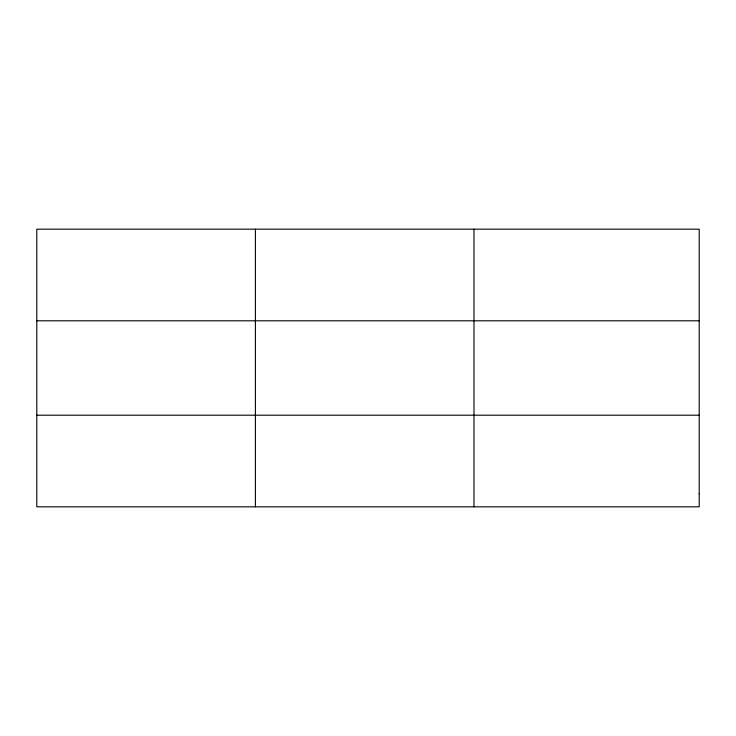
<?xml version="1.0" encoding="UTF-8"?>
<svg xmlns="http://www.w3.org/2000/svg" width="736" height="736" viewBox="0 0 736 736"><rect width="100%" height="100%" fill="white"/><g stroke="black" fill="none" stroke-linecap="round" stroke-linejoin="round"><path stroke-width="1.1" d="M255.392 506.828L255.392 229.172M473.984 506.828L473.984 229.172M36.8 320.804L699.2 320.804M36.8 415.196L699.2 415.196M699.2 493.736L699.2 506.828L36.8 506.828L36.8 229.172L699.2 229.172L699.2 493.736"/></g></svg>
